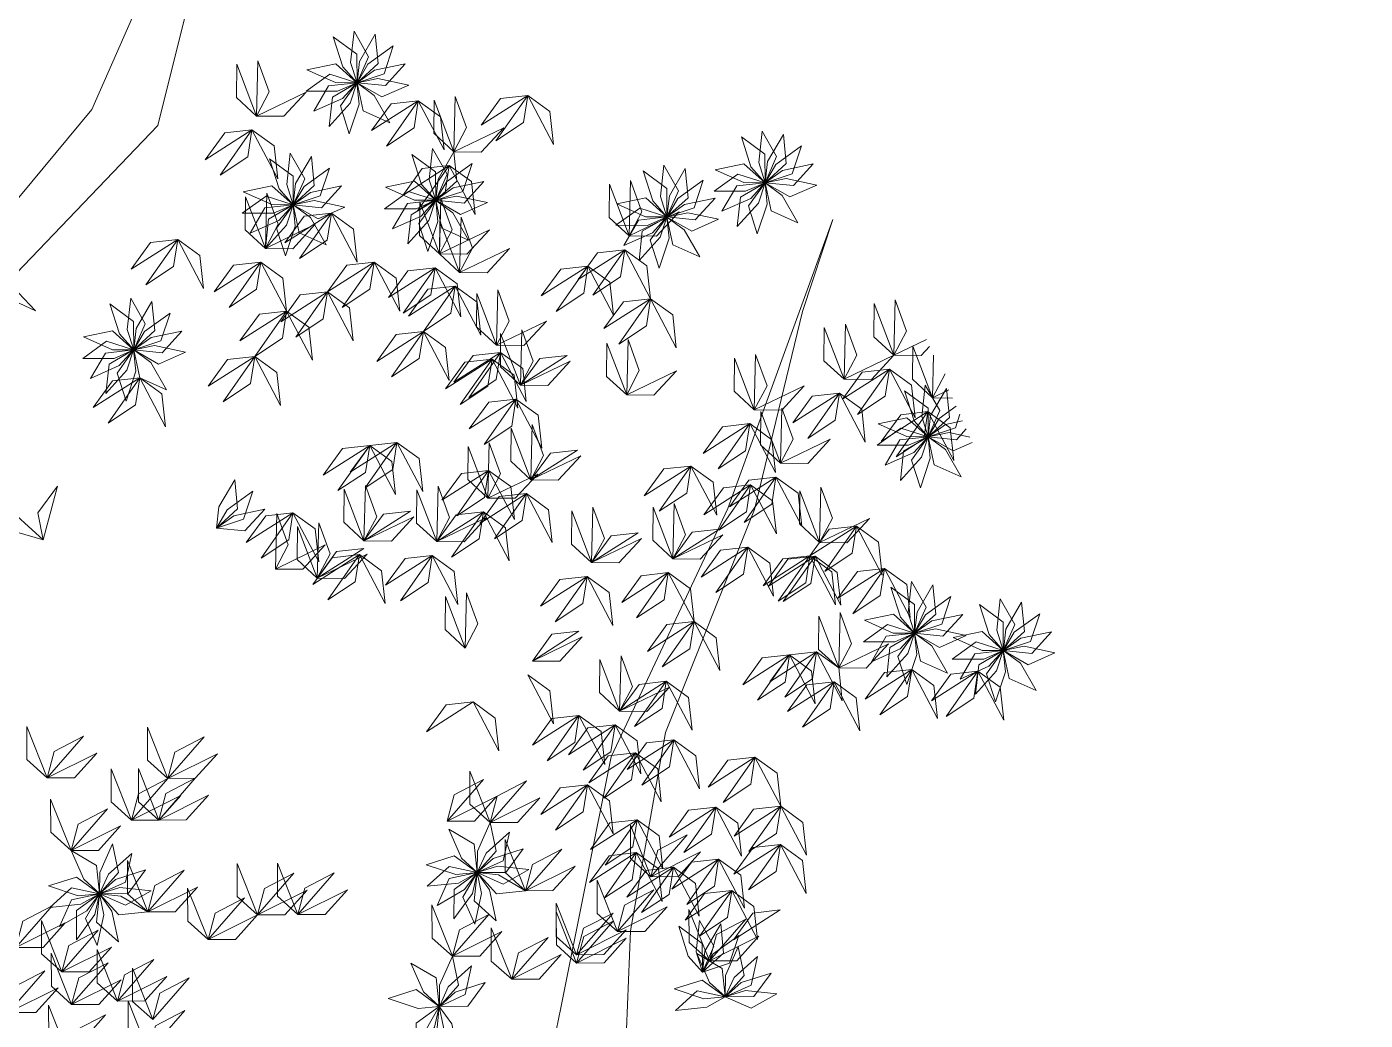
# Model space of a CAD drawing. Header units: inches. Extents: x -422522 to 22891, y -2973 to 414515.
# Drawn here: x 11390.6 to 11535.6, y 11036.3 to 11143.9 of the extents above; entities that cross this region are included whole.
import ezdxf

# ---------------------------------------------------------------- set-up
doc = ezdxf.new("R2010")
doc.units = ezdxf.units.IN
doc.header["$MEASUREMENT"] = 0
doc.layers.add('ARREDAMENTO', color=8, linetype='Continuous', lineweight=18)

msp = doc.modelspace()

# ---------------------------------------------------------------- linework, layer by layer
at = {"layer": 'ARREDAMENTO', "linetype": 'Continuous', "lineweight": 0}
for points in [[(11382.13, 11109.62), (11404.75, 11133.23), (11415.1, 11174.65), (11397.6, 11134.96), (11377.87, 11111.24)], [(11379.44, 11008.72), (11409.93, 11013.25), (11449.3, 11023.18), (11477.93, 11017.68), (11521.09, 11014.47), (11535.61, 11016.76), (11519.77, 11017.41), (11473.79, 11022.18), (11455.24, 11027.26), (11456, 11045.99), (11459.77, 11067.48), (11469.42, 11091.62), (11474.62, 11113.05), (11477.92, 11123.02), (11466.54, 11091.74), (11453.89, 11064.84), (11448.45, 11037.64), (11446.65, 11029.06), (11423.19, 11019.92), (11404.35, 11017.81), (11378.18, 11013.11)]]:
    msp.add_lwpolyline(points, dxfattribs=at)
at = {"layer": 'ARREDAMENTO', "lineweight": 0}
for points in [[(11426.02, 11143.44), (11425.65, 11140.05), (11426.35, 11137.85), (11427.59, 11140.67), (11426.02, 11143.44)], [(11423.77, 11142.82), (11424.82, 11139.57), (11426.35, 11137.85), (11426.33, 11140.94), (11423.77, 11142.82)], [(11428.32, 11143.09), (11426.61, 11140.14), (11426.35, 11137.85), (11428.64, 11139.92), (11428.32, 11143.09)], [(11430.28, 11141.83), (11427.52, 11139.84), (11426.36, 11137.85), (11429.29, 11138.81), (11430.28, 11141.83)], [(11415.45, 11134.23), (11413.27, 11136.25), (11413.31, 11139.84), (11415.45, 11134.23)], [(11415.45, 11134.23), (11416.83, 11136.86), (11415.6, 11140.23), (11415.45, 11134.23)], [(11420.92, 11139.26), (11424.03, 11137.86), (11426.34, 11137.85), (11424.04, 11139.9), (11420.92, 11139.26)], [(11431.57, 11139.89), (11428.23, 11139.19), (11426.36, 11137.84), (11429.43, 11137.53), (11431.57, 11139.89)], [(11420.82, 11136.93), (11424.23, 11136.92), (11426.34, 11137.85), (11423.4, 11138.79), (11420.82, 11136.93)], [(11421.67, 11134.76), (11424.79, 11136.14), (11426.34, 11137.84), (11423.27, 11137.51), (11421.67, 11134.76)], [(11423.33, 11133.12), (11425.61, 11135.65), (11426.34, 11137.84), (11423.68, 11136.28), (11423.33, 11133.12)], [(11425.51, 11132.3), (11426.57, 11135.54), (11426.34, 11137.84), (11424.54, 11135.33), (11425.51, 11132.3)], [(11429.9, 11133.51), (11428.21, 11136.47), (11426.35, 11137.83), (11427, 11134.82), (11429.9, 11133.51)], [(11431.95, 11137.59), (11428.61, 11138.3), (11426.36, 11137.84), (11429.03, 11136.31), (11431.95, 11137.59)], [(11415.45, 11134.23), (11418.41, 11134.21), (11420.85, 11136.84), (11415.45, 11134.23)], [(11436.84, 11130.36), (11438.22, 11132.98), (11436.99, 11136.35), (11436.84, 11130.36)], [(11444.85, 11136.47), (11441.9, 11136.14), (11439.79, 11133.24), (11444.85, 11136.47)], [(11444.85, 11136.47), (11444.39, 11133.54), (11441.4, 11131.56), (11444.85, 11136.47)], [(11444.85, 11136.47), (11447.25, 11134.73), (11447.64, 11131.16), (11444.85, 11136.47)], [(11432.99, 11135.89), (11430.04, 11135.56), (11427.93, 11132.66), (11432.99, 11135.89)], [(11432.99, 11135.89), (11432.53, 11132.96), (11429.54, 11130.98), (11432.99, 11135.89)], [(11432.99, 11135.89), (11435.39, 11134.15), (11435.78, 11130.58), (11432.99, 11135.89)], [(11436.84, 11130.36), (11434.67, 11132.37), (11434.7, 11135.96), (11436.84, 11130.36)], [(11414.96, 11132.74), (11412.01, 11132.42), (11409.9, 11129.51), (11414.96, 11132.74)], [(11414.96, 11132.74), (11414.51, 11129.81), (11411.51, 11127.83), (11414.96, 11132.74)], [(11414.96, 11132.74), (11417.36, 11131), (11417.75, 11127.44), (11414.96, 11132.74)], [(11436.84, 11130.36), (11439.81, 11130.33), (11442.25, 11132.96), (11436.84, 11130.36)], [(11468, 11131.98), (11469.04, 11128.74), (11470.57, 11127.02), (11470.56, 11130.1), (11468, 11131.98)], [(11470.24, 11132.6), (11469.88, 11129.21), (11470.58, 11127.02), (11471.82, 11129.84), (11470.24, 11132.6)], [(11472.55, 11132.25), (11470.84, 11129.31), (11470.58, 11127.01), (11472.86, 11129.09), (11472.55, 11132.25)], [(11434.54, 11130.71), (11434.17, 11127.32), (11434.87, 11125.12), (11436.12, 11127.94), (11434.54, 11130.71)], [(11436.84, 11130.36), (11435.13, 11127.41), (11434.88, 11125.12), (11437.16, 11127.19), (11436.84, 11130.36)], [(11474.51, 11131), (11471.75, 11129), (11470.58, 11127.01), (11473.51, 11127.98), (11474.51, 11131)], [(11416.86, 11129.6), (11417.9, 11126.36), (11419.43, 11124.63), (11419.42, 11127.72), (11416.86, 11129.6)], [(11419.1, 11130.22), (11418.74, 11126.83), (11419.44, 11124.63), (11420.68, 11127.45), (11419.1, 11130.22)], [(11421.41, 11129.87), (11419.69, 11126.92), (11419.44, 11124.63), (11421.72, 11126.7), (11421.41, 11129.87)], [(11436.35, 11128.87), (11433.41, 11128.54), (11431.3, 11125.64), (11436.35, 11128.87)], [(11432.29, 11130.09), (11433.34, 11126.84), (11434.87, 11125.12), (11434.86, 11128.21), (11432.29, 11130.09)], [(11436.35, 11128.87), (11435.9, 11125.94), (11432.91, 11123.96), (11436.35, 11128.87)], [(11438.81, 11129.1), (11436.04, 11127.11), (11434.88, 11125.11), (11437.81, 11126.08), (11438.81, 11129.1)], [(11436.35, 11128.87), (11438.75, 11127.13), (11439.15, 11123.56), (11436.35, 11128.87)], [(11459.61, 11128.9), (11459.24, 11125.52), (11459.94, 11123.32), (11461.18, 11126.14), (11459.61, 11128.9)], [(11465.15, 11128.42), (11468.26, 11127.03), (11470.57, 11127.01), (11468.27, 11129.07), (11465.15, 11128.42)], [(11475.79, 11129.05), (11472.46, 11128.35), (11470.58, 11127.01), (11473.65, 11126.7), (11475.79, 11129.05)], [(11423.37, 11128.61), (11420.61, 11126.62), (11419.44, 11124.63), (11422.37, 11125.59), (11423.37, 11128.61)], [(11457.36, 11128.29), (11458.4, 11125.04), (11459.94, 11123.32), (11459.92, 11126.4), (11457.36, 11128.29)], [(11461.91, 11128.55), (11460.2, 11125.61), (11459.94, 11123.31), (11462.23, 11125.39), (11461.91, 11128.55)], [(11465.04, 11126.09), (11468.45, 11126.09), (11470.57, 11127.01), (11467.63, 11127.95), (11465.04, 11126.09)], [(11476.17, 11126.75), (11472.84, 11127.47), (11470.58, 11127), (11473.26, 11125.47), (11476.17, 11126.75)], [(11414.01, 11126.04), (11417.12, 11124.64), (11419.43, 11124.63), (11417.13, 11126.68), (11414.01, 11126.04)], [(11416.41, 11119.9), (11417.79, 11122.53), (11416.56, 11125.9), (11416.41, 11119.9)], [(11424.65, 11126.67), (11421.32, 11125.97), (11419.44, 11124.62), (11422.51, 11124.31), (11424.65, 11126.67)], [(11429.34, 11124.2), (11432.75, 11124.19), (11434.86, 11125.11), (11431.92, 11126.06), (11429.34, 11124.2)], [(11429.45, 11126.53), (11432.56, 11125.13), (11434.86, 11125.12), (11432.56, 11127.17), (11429.45, 11126.53)], [(11440.09, 11127.16), (11436.75, 11126.46), (11434.88, 11125.11), (11437.95, 11124.8), (11440.09, 11127.16)], [(11455.85, 11121.25), (11453.68, 11123.26), (11453.71, 11126.85), (11455.85, 11121.25)], [(11455.85, 11121.25), (11457.23, 11123.87), (11456, 11127.24), (11455.85, 11121.25)], [(11463.87, 11127.3), (11461.11, 11125.3), (11459.95, 11123.31), (11462.87, 11124.28), (11463.87, 11127.3)], [(11465.89, 11123.92), (11469.01, 11125.3), (11470.56, 11127.01), (11467.5, 11126.67), (11465.89, 11123.92)], [(11467.55, 11122.29), (11469.84, 11124.81), (11470.57, 11127), (11467.9, 11125.45), (11467.55, 11122.29)], [(11469.73, 11121.47), (11470.8, 11124.7), (11470.57, 11127), (11468.77, 11124.5), (11469.73, 11121.47)], [(11474.13, 11122.68), (11472.43, 11125.63), (11470.58, 11127), (11471.23, 11123.98), (11474.13, 11122.68)], [(11413.9, 11123.71), (11417.31, 11123.7), (11419.42, 11124.63), (11416.49, 11125.57), (11413.9, 11123.71)], [(11416.41, 11119.9), (11414.24, 11121.92), (11414.27, 11125.5), (11416.41, 11119.9)], [(11414.75, 11121.54), (11417.87, 11122.92), (11419.42, 11124.62), (11416.36, 11124.29), (11414.75, 11121.54)], [(11416.41, 11119.9), (11418.7, 11122.43), (11419.43, 11124.62), (11416.76, 11123.07), (11416.41, 11119.9)], [(11418.59, 11119.08), (11419.65, 11122.32), (11419.43, 11124.62), (11417.63, 11122.11), (11418.59, 11119.08)], [(11422.99, 11120.29), (11421.29, 11123.25), (11419.43, 11124.61), (11420.09, 11121.6), (11422.99, 11120.29)], [(11425.03, 11124.37), (11421.7, 11125.08), (11419.44, 11124.62), (11422.12, 11123.09), (11425.03, 11124.37)], [(11430.19, 11122.03), (11433.31, 11123.41), (11434.86, 11125.11), (11431.8, 11124.78), (11430.19, 11122.03)], [(11431.85, 11120.39), (11434.14, 11122.92), (11434.86, 11125.11), (11432.2, 11123.55), (11431.85, 11120.39)], [(11434.03, 11119.57), (11435.09, 11122.81), (11434.87, 11125.1), (11433.06, 11122.6), (11434.03, 11119.57)], [(11435.3, 11119.3), (11433.12, 11121.31), (11433.15, 11124.9), (11435.3, 11119.3)], [(11438.43, 11120.78), (11436.73, 11123.74), (11434.87, 11125.1), (11435.53, 11122.09), (11438.43, 11120.78)], [(11440.47, 11124.86), (11437.14, 11125.57), (11434.88, 11125.11), (11437.56, 11123.58), (11440.47, 11124.86)], [(11435.3, 11119.3), (11436.67, 11121.92), (11435.44, 11125.3), (11435.3, 11119.3)], [(11454.51, 11124.72), (11457.62, 11123.33), (11459.93, 11123.31), (11457.63, 11125.37), (11454.51, 11124.72)], [(11465.16, 11125.35), (11461.82, 11124.65), (11459.95, 11123.31), (11463.01, 11123), (11465.16, 11125.35)], [(11423.58, 11123.73), (11420.63, 11123.4), (11418.52, 11120.5), (11423.58, 11123.73)], [(11423.58, 11123.73), (11423.12, 11120.8), (11420.13, 11118.82), (11423.58, 11123.73)], [(11423.58, 11123.73), (11425.98, 11121.99), (11426.37, 11118.42), (11423.58, 11123.73)], [(11437.47, 11117.29), (11438.85, 11119.91), (11437.62, 11123.28), (11437.47, 11117.29)], [(11454.41, 11122.4), (11457.82, 11122.39), (11459.93, 11123.31), (11456.99, 11124.25), (11454.41, 11122.4)], [(11455.26, 11120.23), (11458.37, 11121.6), (11459.93, 11123.31), (11456.86, 11122.97), (11455.26, 11120.23)], [(11455.85, 11121.25), (11458.82, 11121.22), (11461.26, 11123.85), (11455.85, 11121.25)], [(11456.92, 11118.59), (11459.2, 11121.11), (11459.93, 11123.3), (11457.26, 11121.75), (11456.92, 11118.59)], [(11459.1, 11117.77), (11460.16, 11121.01), (11459.93, 11123.3), (11458.13, 11120.8), (11459.1, 11117.77)], [(11465.54, 11123.05), (11462.2, 11123.77), (11459.94, 11123.3), (11462.62, 11121.77), (11465.54, 11123.05)], [(11463.49, 11118.98), (11461.8, 11121.93), (11459.94, 11123.3), (11460.59, 11120.29), (11463.49, 11118.98)], [(11416.41, 11119.9), (11419.38, 11119.87), (11421.81, 11122.51), (11416.41, 11119.9)], [(11437.47, 11117.29), (11435.3, 11119.3), (11435.33, 11122.89), (11437.47, 11117.29)], [(11435.3, 11119.3), (11438.26, 11119.27), (11440.7, 11121.91), (11435.3, 11119.3)], [(11406.92, 11120.87), (11403.97, 11120.54), (11401.87, 11117.64), (11406.92, 11120.87)], [(11406.92, 11120.87), (11406.47, 11117.94), (11403.47, 11115.96), (11406.92, 11120.87)], [(11406.92, 11120.87), (11409.32, 11119.13), (11409.71, 11115.56), (11406.92, 11120.87)], [(11437.47, 11117.29), (11440.44, 11117.26), (11442.87, 11119.89), (11437.47, 11117.29)], [(11455.36, 11119.76), (11452.42, 11119.43), (11450.31, 11116.53), (11455.36, 11119.76)], [(11455.36, 11119.76), (11454.91, 11116.83), (11451.92, 11114.85), (11455.36, 11119.76)], [(11455.36, 11119.76), (11457.76, 11118.02), (11458.16, 11114.45), (11455.36, 11119.76)], [(11415.92, 11118.41), (11412.97, 11118.09), (11410.87, 11115.18), (11415.92, 11118.41)], [(11415.92, 11118.41), (11415.47, 11115.48), (11412.48, 11113.5), (11415.92, 11118.41)], [(11415.92, 11118.41), (11418.32, 11116.67), (11418.72, 11113.11), (11415.92, 11118.41)], [(11428.2, 11118.42), (11425.25, 11118.1), (11423.14, 11115.19), (11428.2, 11118.42)], [(11428.2, 11118.42), (11427.74, 11115.49), (11424.75, 11113.51), (11428.2, 11118.42)], [(11428.2, 11118.42), (11430.6, 11116.68), (11430.99, 11113.11), (11428.2, 11118.42)], [(11434.81, 11117.81), (11431.86, 11117.48), (11429.75, 11114.58), (11434.81, 11117.81)], [(11434.81, 11117.81), (11434.35, 11114.88), (11431.36, 11112.9), (11434.81, 11117.81)], [(11434.81, 11117.81), (11437.21, 11116.07), (11437.6, 11112.5), (11434.81, 11117.81)], [(11451.36, 11117.98), (11448.42, 11117.65), (11446.31, 11114.75), (11451.36, 11117.98)], [(11451.36, 11117.98), (11450.91, 11115.05), (11447.92, 11113.07), (11451.36, 11117.98)], [(11451.36, 11117.98), (11453.76, 11116.24), (11454.16, 11112.67), (11451.36, 11117.98)], [(11386.07, 11115.68), (11389.03, 11115.75), (11391.51, 11113.15), (11386.07, 11115.68)], [(11436.98, 11115.8), (11434.03, 11115.47), (11431.93, 11112.57), (11436.98, 11115.8)], [(11436.98, 11115.8), (11436.53, 11112.87), (11433.54, 11110.89), (11436.98, 11115.8)], [(11436.98, 11115.8), (11439.38, 11114.06), (11439.78, 11110.49), (11436.98, 11115.8)], [(11401.82, 11114.5), (11401.45, 11111.11), (11402.15, 11108.92), (11403.39, 11111.74), (11401.82, 11114.5)], [(11423.14, 11115.19), (11420.2, 11114.86), (11418.09, 11111.96), (11423.14, 11115.19)], [(11423.14, 11115.19), (11422.69, 11112.26), (11419.7, 11110.28), (11423.14, 11115.19)], [(11423.14, 11115.19), (11425.54, 11113.45), (11425.94, 11109.88), (11423.14, 11115.19)], [(11441.47, 11109.41), (11439.3, 11111.42), (11439.33, 11115.01), (11441.47, 11109.41)], [(11441.47, 11109.41), (11442.85, 11112.03), (11441.62, 11115.4), (11441.47, 11109.41)], [(11458.16, 11114.45), (11455.21, 11114.12), (11453.1, 11111.22), (11458.16, 11114.45)], [(11458.16, 11114.45), (11457.71, 11111.52), (11454.71, 11109.54), (11458.16, 11114.45)], [(11458.16, 11114.45), (11460.56, 11112.71), (11460.95, 11109.14), (11458.16, 11114.45)], [(11484.53, 11108.32), (11485.91, 11110.95), (11484.68, 11114.32), (11484.53, 11108.32)], [(11399.57, 11113.88), (11400.61, 11110.64), (11402.15, 11108.92), (11402.13, 11112), (11399.57, 11113.88)], [(11404.12, 11114.15), (11402.41, 11111.21), (11402.15, 11108.91), (11404.44, 11110.99), (11404.12, 11114.15)], [(11406.08, 11112.9), (11403.32, 11110.9), (11402.15, 11108.91), (11405.08, 11109.88), (11406.08, 11112.9)], [(11418.72, 11113.11), (11415.77, 11112.78), (11413.66, 11109.88), (11418.72, 11113.11)], [(11418.72, 11113.11), (11418.26, 11110.18), (11415.27, 11108.2), (11418.72, 11113.11)], [(11418.72, 11113.11), (11421.12, 11111.37), (11421.51, 11107.8), (11418.72, 11113.11)], [(11484.53, 11108.32), (11482.35, 11110.34), (11482.39, 11113.92), (11484.53, 11108.32)], [(11441.47, 11109.41), (11444.44, 11109.38), (11446.87, 11112.01), (11441.47, 11109.41)], [(11479.13, 11105.72), (11480.5, 11108.34), (11479.28, 11111.71), (11479.13, 11105.72)], [(11396.72, 11110.32), (11399.83, 11108.93), (11402.14, 11108.91), (11399.84, 11110.97), (11396.72, 11110.32)], [(11407.37, 11110.95), (11404.03, 11110.25), (11402.15, 11108.91), (11405.22, 11108.6), (11407.37, 11110.95)], [(11433.54, 11110.89), (11430.59, 11110.56), (11428.48, 11107.66), (11433.54, 11110.89)], [(11433.54, 11110.89), (11433.08, 11107.96), (11430.09, 11105.98), (11433.54, 11110.89)], [(11433.54, 11110.89), (11435.94, 11109.15), (11436.33, 11105.58), (11433.54, 11110.89)], [(11444.06, 11105.07), (11441.88, 11107.09), (11441.91, 11110.67), (11444.06, 11105.07)], [(11444.06, 11105.07), (11445.43, 11107.7), (11444.21, 11111.07), (11444.06, 11105.07)], [(11455.57, 11104.03), (11456.94, 11106.66), (11455.72, 11110.03), (11455.57, 11104.03)], [(11479.13, 11105.72), (11476.95, 11107.73), (11476.98, 11111.32), (11479.13, 11105.72)], [(11488.07, 11110.03), (11484.53, 11108.32)], [(11396.62, 11107.99), (11400.02, 11107.98), (11402.14, 11108.91), (11399.2, 11109.85), (11396.62, 11107.99)], [(11397.47, 11105.82), (11400.58, 11107.2), (11402.14, 11108.91), (11399.07, 11108.57), (11397.47, 11105.82)], [(11399.12, 11104.19), (11401.41, 11106.71), (11402.14, 11108.9), (11399.47, 11107.35), (11399.12, 11104.19)], [(11401.31, 11103.37), (11402.37, 11106.6), (11402.14, 11108.9), (11400.34, 11106.4), (11401.31, 11103.37)], [(11407.75, 11108.65), (11404.41, 11109.37), (11402.15, 11108.9), (11404.83, 11107.37), (11407.75, 11108.65)], [(11405.7, 11104.58), (11404.01, 11107.53), (11402.15, 11108.9), (11402.8, 11105.88), (11405.7, 11104.58)], [(11441.9, 11108.63), (11438.95, 11108.31), (11436.84, 11105.4), (11441.9, 11108.63)], [(11441.9, 11108.63), (11441.44, 11105.7), (11438.45, 11103.72), (11441.9, 11108.63)], [(11441.9, 11108.63), (11444.3, 11106.89), (11444.69, 11103.33), (11441.9, 11108.63)], [(11455.57, 11104.03), (11453.39, 11106.04), (11453.42, 11109.63), (11455.57, 11104.03)], [(11484.53, 11108.32), (11487.49, 11108.29), (11488.4, 11109.27)], [(11488.71, 11103.71), (11486.53, 11105.72), (11486.57, 11109.31), (11488.71, 11103.71)], [(11415.27, 11108.2), (11412.32, 11107.87), (11410.22, 11104.97), (11415.27, 11108.2)], [(11415.27, 11108.2), (11414.82, 11105.27), (11411.83, 11103.29), (11415.27, 11108.2)], [(11415.27, 11108.2), (11417.67, 11106.46), (11418.07, 11102.89), (11415.27, 11108.2)], [(11440.98, 11107.92), (11438.03, 11107.59), (11435.93, 11104.69), (11440.98, 11107.92)], [(11440.98, 11107.92), (11440.53, 11104.99), (11437.54, 11103.01), (11440.98, 11107.92)], [(11440.98, 11107.92), (11443.38, 11106.18), (11443.78, 11102.61), (11440.98, 11107.92)], [(11449.11, 11108.3), (11446.16, 11107.98), (11444.06, 11105.07), (11449.11, 11108.3)], [(11444.06, 11105.07), (11447.02, 11105.04), (11449.46, 11107.68), (11444.06, 11105.07)], [(11469.4, 11102.41), (11467.23, 11104.42), (11467.26, 11108.01), (11469.4, 11102.41)], [(11469.4, 11102.41), (11470.78, 11105.03), (11469.55, 11108.4), (11469.4, 11102.41)], [(11479.13, 11105.72), (11482.09, 11105.69), (11484.53, 11108.32), (11479.13, 11105.72)], [(11488.82, 11108.33), (11488.71, 11103.71)], [(11402.8, 11105.88), (11399.86, 11105.56), (11397.75, 11102.65), (11402.8, 11105.88)], [(11402.8, 11105.88), (11402.35, 11102.95), (11399.36, 11100.97), (11402.8, 11105.88)], [(11402.8, 11105.88), (11405.2, 11104.14), (11405.6, 11100.58), (11402.8, 11105.88)], [(11455.57, 11104.03), (11458.53, 11104), (11460.97, 11106.64), (11455.57, 11104.03)], [(11484.04, 11106.83), (11481.09, 11106.51), (11478.98, 11103.6), (11484.04, 11106.83)], [(11484.04, 11106.83), (11483.59, 11103.9), (11480.59, 11101.92), (11484.04, 11106.83)], [(11484.04, 11106.83), (11486.44, 11105.09), (11486.83, 11101.53), (11484.04, 11106.83)], [(11488.71, 11103.71), (11490.09, 11106.33)], [(11469.4, 11102.41), (11472.37, 11102.38), (11474.81, 11105.01), (11469.4, 11102.41)], [(11478.64, 11104.23), (11475.69, 11103.9), (11473.58, 11101), (11478.64, 11104.23)], [(11478.64, 11104.23), (11478.18, 11101.3), (11475.19, 11099.32), (11478.64, 11104.23)], [(11478.64, 11104.23), (11481.04, 11102.49), (11481.43, 11098.92), (11478.64, 11104.23)], [(11485.67, 11104.47), (11486.72, 11101.23), (11488.25, 11099.5), (11488.24, 11102.59), (11485.67, 11104.47)], [(11487.92, 11105.09), (11487.56, 11101.7), (11488.25, 11099.5), (11489.5, 11102.33), (11487.92, 11105.09)], [(11490.22, 11104.74), (11488.51, 11101.79), (11488.26, 11099.5), (11490.54, 11101.57), (11490.22, 11104.74)], [(11490.5, 11104.57), (11488.71, 11103.71)], [(11443.57, 11103.58), (11440.62, 11103.26), (11438.51, 11100.35), (11443.57, 11103.58)], [(11443.57, 11103.58), (11443.11, 11100.65), (11440.12, 11098.67), (11443.57, 11103.58)], [(11443.57, 11103.58), (11445.97, 11101.84), (11446.36, 11098.28), (11443.57, 11103.58)], [(11491.27, 11102.82), (11489.42, 11101.49), (11488.26, 11099.5), (11491.19, 11100.46), (11491.67, 11101.93)], [(11488.71, 11103.71), (11490.89, 11103.69)], [(11472.24, 11096.62), (11470.07, 11098.63), (11470.1, 11102.22), (11472.24, 11096.62)], [(11472.24, 11096.62), (11473.62, 11099.24), (11472.39, 11102.61), (11472.24, 11096.62)], [(11482.83, 11100.91), (11485.94, 11099.51), (11488.24, 11099.5), (11485.94, 11101.55), (11482.83, 11100.91)], [(11488.22, 11102.22), (11485.27, 11101.89), (11483.16, 11098.99), (11488.22, 11102.22)], [(11488.22, 11102.22), (11487.77, 11099.29), (11484.77, 11097.31), (11488.22, 11102.22)], [(11488.22, 11102.22), (11490.62, 11100.48), (11491.01, 11096.91), (11488.22, 11102.22)], [(11491.98, 11101.23), (11490.13, 11100.84), (11488.26, 11099.49), (11491.33, 11099.18), (11492.38, 11100.34)], [(11445.19, 11094.83), (11443.01, 11096.84), (11443.05, 11100.43), (11445.19, 11094.83)], [(11445.19, 11094.83), (11446.57, 11097.45), (11445.34, 11100.82), (11445.19, 11094.83)], [(11468.91, 11100.92), (11465.97, 11100.59), (11463.86, 11097.69), (11468.91, 11100.92)], [(11468.91, 11100.92), (11468.46, 11097.99), (11465.47, 11096.01), (11468.91, 11100.92)], [(11468.91, 11100.92), (11471.31, 11099.18), (11471.71, 11095.61), (11468.91, 11100.92)], [(11482.72, 11098.58), (11486.13, 11098.57), (11488.24, 11099.5), (11485.3, 11100.44), (11482.72, 11098.58)], [(11492.77, 11099.47), (11490.52, 11099.96), (11488.26, 11099.49), (11490.94, 11097.96), (11493.03, 11098.88)], [(11427.73, 11098.56), (11424.78, 11098.24), (11422.67, 11095.33), (11427.73, 11098.56)], [(11427.73, 11098.56), (11427.28, 11095.64), (11424.28, 11093.66), (11427.73, 11098.56)], [(11430.67, 11098.89), (11427.73, 11098.56), (11425.62, 11095.66), (11430.67, 11098.89)], [(11430.67, 11098.89), (11430.22, 11095.96), (11427.23, 11093.98), (11430.67, 11098.89)], [(11427.73, 11098.56), (11430.13, 11096.82), (11430.52, 11093.26), (11427.73, 11098.56)], [(11430.67, 11098.89), (11433.07, 11097.15), (11433.47, 11093.58), (11430.67, 11098.89)], [(11440.53, 11092.86), (11438.35, 11094.87), (11438.39, 11098.46), (11440.53, 11092.86)], [(11440.53, 11092.86), (11441.91, 11095.48), (11440.68, 11098.85), (11440.53, 11092.86)], [(11472.24, 11096.62), (11475.21, 11096.59), (11477.64, 11099.22), (11472.24, 11096.62)], [(11483.57, 11096.41), (11486.69, 11097.79), (11488.24, 11099.49), (11485.18, 11099.16), (11483.57, 11096.41)], [(11485.23, 11094.77), (11487.52, 11097.3), (11488.24, 11099.49), (11485.58, 11097.94), (11485.23, 11094.77)], [(11487.41, 11093.95), (11488.47, 11097.19), (11488.25, 11099.49), (11486.44, 11096.98), (11487.41, 11093.95)], [(11491.81, 11095.16), (11490.11, 11098.12), (11488.25, 11099.49), (11488.91, 11096.47), (11491.81, 11095.16)], [(11450.24, 11098.06), (11447.3, 11097.73), (11445.19, 11094.83), (11450.24, 11098.06)], [(11445.19, 11094.83), (11448.15, 11094.8), (11450.59, 11097.43), (11445.19, 11094.83)], [(11440.6, 11095.86), (11437.66, 11095.53), (11435.55, 11092.62), (11440.6, 11095.86)], [(11440.6, 11095.86), (11440.15, 11092.93), (11437.16, 11090.95), (11440.6, 11095.86)], [(11440.53, 11092.86), (11443.49, 11092.83), (11445.93, 11095.46), (11440.53, 11092.86)], [(11440.6, 11095.86), (11443, 11094.12), (11443.4, 11090.55), (11440.6, 11095.86)], [(11462.54, 11096.33), (11459.59, 11096.01), (11457.48, 11093.1), (11462.54, 11096.33)], [(11462.54, 11096.33), (11462.08, 11093.4), (11459.09, 11091.42), (11462.54, 11096.33)], [(11462.54, 11096.33), (11464.94, 11094.59), (11465.33, 11091.02), (11462.54, 11096.33)], [(11392.32, 11088.35), (11391.75, 11091.26), (11393.89, 11094.14), (11392.32, 11088.35)], [(11413.09, 11094.85), (11411.38, 11091.9), (11411.12, 11089.61), (11413.41, 11091.68), (11413.09, 11094.85)], [(11427.1, 11088.22), (11428.48, 11090.84), (11427.25, 11094.21), (11427.1, 11088.22)], [(11434.98, 11088.14), (11436.36, 11090.76), (11435.13, 11094.13), (11434.98, 11088.14)], [(11468.99, 11094.28), (11466.05, 11093.95), (11463.94, 11091.05), (11468.99, 11094.28)], [(11468.99, 11094.28), (11468.54, 11091.35), (11465.55, 11089.37), (11468.99, 11094.28)], [(11471.75, 11095.13), (11468.8, 11094.8), (11466.7, 11091.9), (11471.75, 11095.13)], [(11471.75, 11095.13), (11471.3, 11092.2), (11468.31, 11090.22), (11471.75, 11095.13)], [(11468.99, 11094.28), (11471.39, 11092.54), (11471.79, 11088.97), (11468.99, 11094.28)], [(11471.75, 11095.13), (11474.15, 11093.39), (11474.55, 11089.82), (11471.75, 11095.13)], [(11476.48, 11088.04), (11477.86, 11090.67), (11476.63, 11094.04), (11476.48, 11088.04)], [(11415.05, 11093.59), (11412.29, 11091.6), (11411.13, 11089.61), (11414.06, 11090.57), (11415.05, 11093.59)], [(11427.1, 11088.22), (11424.93, 11090.23), (11424.96, 11093.82), (11427.1, 11088.22)], [(11434.98, 11088.14), (11432.81, 11090.15), (11432.84, 11093.74), (11434.98, 11088.14)], [(11444.7, 11093.34), (11441.75, 11093.01), (11439.65, 11090.11), (11444.7, 11093.34)], [(11444.7, 11093.34), (11444.25, 11090.41), (11441.25, 11088.43), (11444.7, 11093.34)], [(11444.7, 11093.34), (11447.1, 11091.6), (11447.49, 11088.03), (11444.7, 11093.34)], [(11476.48, 11088.04), (11474.3, 11090.06), (11474.33, 11093.65), (11476.48, 11088.04)], [(11392.32, 11088.35), (11389.47, 11089.17), (11387.89, 11092.39), (11392.32, 11088.35)], [(11416.34, 11091.65), (11413, 11090.95), (11411.13, 11089.6), (11414.2, 11089.29), (11416.34, 11091.65)], [(11419.4, 11091.26), (11416.45, 11090.93), (11414.35, 11088.03), (11419.4, 11091.26)], [(11419.4, 11091.26), (11418.95, 11088.33), (11415.96, 11086.35), (11419.4, 11091.26)], [(11417.51, 11085.17), (11418.89, 11087.8), (11417.66, 11091.17), (11417.51, 11085.17)], [(11419.4, 11091.26), (11421.8, 11089.52), (11422.2, 11085.95), (11419.4, 11091.26)], [(11432.16, 11091.45), (11429.21, 11091.12), (11427.1, 11088.22), (11432.16, 11091.45)], [(11440.04, 11091.37), (11437.09, 11091.04), (11434.98, 11088.14), (11440.04, 11091.37)], [(11440.04, 11091.37), (11439.59, 11088.44), (11436.59, 11086.46), (11440.04, 11091.37)], [(11440.04, 11091.37), (11442.44, 11089.63), (11442.83, 11086.06), (11440.04, 11091.37)], [(11451.77, 11085.86), (11449.59, 11087.88), (11449.63, 11091.46), (11451.77, 11085.86)], [(11451.77, 11085.86), (11453.15, 11088.49), (11451.92, 11091.86), (11451.77, 11085.86)], [(11460.58, 11086.27), (11458.4, 11088.28), (11458.43, 11091.87), (11460.58, 11086.27)], [(11460.58, 11086.27), (11461.95, 11088.89), (11460.72, 11092.26), (11460.58, 11086.27)], [(11422.04, 11084.18), (11419.86, 11086.19), (11419.9, 11089.78), (11422.04, 11084.18)], [(11422.04, 11084.18), (11423.42, 11086.8), (11422.19, 11090.17), (11422.04, 11084.18)], [(11427.1, 11088.22), (11430.07, 11088.19), (11432.51, 11090.82), (11427.1, 11088.22)], [(11434.98, 11088.14), (11437.95, 11088.11), (11440.39, 11090.74), (11434.98, 11088.14)], [(11480.48, 11089.82), (11477.53, 11089.5), (11475.42, 11086.59), (11480.48, 11089.82)], [(11476.48, 11088.04), (11479.44, 11088.02), (11481.88, 11090.65), (11476.48, 11088.04)], [(11480.48, 11089.82), (11480.02, 11086.89), (11477.03, 11084.91), (11480.48, 11089.82)], [(11480.48, 11089.82), (11482.88, 11088.08), (11483.27, 11084.52), (11480.48, 11089.82)], [(11456.82, 11089.09), (11453.88, 11088.77), (11451.77, 11085.86), (11456.82, 11089.09)], [(11451.77, 11085.86), (11454.73, 11085.83), (11457.17, 11088.47), (11451.77, 11085.86)], [(11465.63, 11089.5), (11462.68, 11089.17), (11460.58, 11086.27), (11465.63, 11089.5)], [(11460.58, 11086.27), (11463.54, 11086.24), (11465.98, 11088.87), (11460.58, 11086.27)], [(11417.51, 11085.17), (11420.47, 11085.15), (11422.91, 11087.78), (11417.51, 11085.17)], [(11426.61, 11086.73), (11423.67, 11086.4), (11421.56, 11083.5), (11426.61, 11086.73)], [(11426.61, 11086.73), (11423.67, 11086.4), (11421.56, 11083.5), (11426.61, 11086.73)], [(11427.09, 11087.41), (11424.14, 11087.08), (11422.04, 11084.18), (11427.09, 11087.41)], [(11422.04, 11084.18), (11425, 11084.15), (11427.44, 11086.78), (11422.04, 11084.18)], [(11426.61, 11086.73), (11426.16, 11083.8), (11423.17, 11081.82), (11426.61, 11086.73)], [(11426.61, 11086.73), (11426.16, 11083.8), (11423.17, 11081.82), (11426.61, 11086.73)], [(11426.61, 11086.73), (11429.01, 11084.99), (11429.41, 11081.42), (11426.61, 11086.73)], [(11426.61, 11086.73), (11429.01, 11084.99), (11429.41, 11081.42), (11426.61, 11086.73)], [(11468.69, 11087.53), (11465.74, 11087.21), (11463.64, 11084.3), (11468.69, 11087.53)], [(11468.69, 11087.53), (11468.24, 11084.6), (11465.24, 11082.62), (11468.69, 11087.53)], [(11468.69, 11087.53), (11471.09, 11085.79), (11471.48, 11082.22), (11468.69, 11087.53)], [(11434.49, 11086.65), (11431.55, 11086.32), (11429.44, 11083.42), (11434.49, 11086.65)], [(11434.49, 11086.65), (11434.04, 11083.72), (11431.05, 11081.74), (11434.49, 11086.65)], [(11434.49, 11086.65), (11436.89, 11084.91), (11437.29, 11081.34), (11434.49, 11086.65)], [(11475.42, 11086.59), (11472.48, 11086.27), (11470.37, 11083.36), (11475.42, 11086.59)], [(11475.99, 11086.55), (11473.04, 11086.23), (11470.93, 11083.32), (11475.99, 11086.55)], [(11475.42, 11086.59), (11474.97, 11083.66), (11471.98, 11081.68), (11475.42, 11086.59)], [(11475.99, 11086.55), (11475.53, 11083.62), (11472.54, 11081.64), (11475.99, 11086.55)], [(11475.42, 11086.59), (11477.82, 11084.85), (11478.22, 11081.28), (11475.42, 11086.59)], [(11475.99, 11086.55), (11478.39, 11084.81), (11478.78, 11081.25), (11475.99, 11086.55)], [(11451.28, 11084.37), (11448.33, 11084.05), (11446.22, 11081.14), (11451.28, 11084.37)], [(11451.28, 11084.37), (11450.83, 11081.44), (11447.83, 11079.46), (11451.28, 11084.37)], [(11451.28, 11084.37), (11453.68, 11082.63), (11454.07, 11079.07), (11451.28, 11084.37)], [(11460.08, 11084.78), (11457.14, 11084.45), (11455.03, 11081.55), (11460.08, 11084.78)], [(11460.08, 11084.78), (11459.63, 11081.85), (11456.64, 11079.87), (11460.08, 11084.78)], [(11460.08, 11084.78), (11462.48, 11083.04), (11462.88, 11079.47), (11460.08, 11084.78)], [(11483.52, 11085.23), (11480.57, 11084.9), (11478.46, 11082), (11483.52, 11085.23)], [(11483.52, 11085.23), (11483.06, 11082.3), (11480.07, 11080.32), (11483.52, 11085.23)], [(11483.52, 11085.23), (11485.92, 11083.49), (11486.31, 11079.92), (11483.52, 11085.23)], [(11438.06, 11076.6), (11439.44, 11079.23), (11438.21, 11082.6), (11438.06, 11076.6)], [(11484.2, 11083.19), (11485.24, 11079.95), (11486.77, 11078.22), (11486.76, 11081.31), (11484.2, 11083.19)], [(11486.44, 11083.81), (11486.08, 11080.42), (11486.78, 11078.22), (11488.02, 11081.05), (11486.44, 11083.81)], [(11488.75, 11083.46), (11487.04, 11080.51), (11486.78, 11078.22), (11489.06, 11080.29), (11488.75, 11083.46)], [(11438.06, 11076.6), (11435.89, 11078.62), (11435.92, 11082.21), (11438.06, 11076.6)], [(11490.71, 11082.2), (11487.95, 11080.21), (11486.78, 11078.22), (11489.71, 11079.18), (11490.71, 11082.2)], [(11493.81, 11081.32), (11494.86, 11078.07), (11496.39, 11076.35), (11496.38, 11079.43), (11493.81, 11081.32)], [(11496.06, 11081.93), (11495.69, 11078.54), (11496.39, 11076.35), (11497.63, 11079.17), (11496.06, 11081.93)], [(11498.36, 11081.58), (11496.65, 11078.64), (11496.4, 11076.34), (11498.68, 11078.42), (11498.36, 11081.58)], [(11462.88, 11079.47), (11459.93, 11079.15), (11457.83, 11076.24), (11462.88, 11079.47)], [(11462.88, 11079.47), (11462.43, 11076.54), (11459.43, 11074.56), (11462.88, 11079.47)], [(11462.88, 11079.47), (11465.28, 11077.73), (11465.67, 11074.17), (11462.88, 11079.47)], [(11478.55, 11074.45), (11476.37, 11076.46), (11476.41, 11080.05), (11478.55, 11074.45)], [(11478.55, 11074.45), (11479.93, 11077.07), (11478.7, 11080.45), (11478.55, 11074.45)], [(11481.35, 11079.63), (11484.46, 11078.24), (11486.77, 11078.22), (11484.47, 11080.28), (11481.35, 11079.63)], [(11491.99, 11080.26), (11488.66, 11079.56), (11486.78, 11078.21), (11489.85, 11077.9), (11491.99, 11080.26)], [(11500.33, 11080.33), (11497.56, 11078.33), (11496.4, 11076.34), (11499.33, 11077.31), (11500.33, 11080.33)], [(11450.4, 11078.43), (11447.45, 11078.11), (11445.35, 11075.2), (11450.4, 11078.43)], [(11481.24, 11077.3), (11484.65, 11077.29), (11486.77, 11078.22), (11483.83, 11079.16), (11481.24, 11077.3)], [(11482.09, 11075.13), (11485.21, 11076.51), (11486.77, 11078.21), (11483.7, 11077.88), (11482.09, 11075.13)], [(11483.75, 11073.49), (11486.04, 11076.02), (11486.77, 11078.21), (11484.1, 11076.66), (11483.75, 11073.49)], [(11485.93, 11072.67), (11487, 11075.91), (11486.77, 11078.21), (11484.97, 11075.7), (11485.93, 11072.67)], [(11492.37, 11077.96), (11489.04, 11078.68), (11486.78, 11078.21), (11489.46, 11076.68), (11492.37, 11077.96)], [(11490.33, 11073.88), (11488.63, 11076.84), (11486.78, 11078.21), (11487.43, 11075.19), (11490.33, 11073.88)], [(11490.97, 11077.75), (11494.08, 11076.36), (11496.38, 11076.34), (11494.08, 11078.4), (11490.97, 11077.75)], [(11501.61, 11078.38), (11498.27, 11077.68), (11496.4, 11076.34), (11499.47, 11076.03), (11501.61, 11078.38)], [(11445.35, 11075.2), (11448.31, 11075.18), (11450.75, 11077.81), (11445.35, 11075.2)], [(11478.55, 11074.45), (11481.51, 11074.42), (11483.95, 11077.05), (11478.55, 11074.45)], [(11490.86, 11075.42), (11494.27, 11075.42), (11496.38, 11076.34), (11493.44, 11077.28), (11490.86, 11075.42)], [(11501.99, 11076.08), (11498.66, 11076.8), (11496.4, 11076.33), (11499.07, 11074.8), (11501.99, 11076.08)], [(11454.81, 11069.78), (11452.63, 11071.79), (11452.67, 11075.38), (11454.81, 11069.78)], [(11454.81, 11069.78), (11456.19, 11072.4), (11454.96, 11075.78), (11454.81, 11069.78)], [(11473.2, 11075.86), (11470.26, 11075.54), (11468.15, 11072.63), (11473.2, 11075.86)], [(11473.2, 11075.86), (11472.75, 11072.93), (11469.76, 11070.95), (11473.2, 11075.86)], [(11476.15, 11076.19), (11473.2, 11075.86), (11471.09, 11072.96), (11476.15, 11076.19)], [(11476.15, 11076.19), (11475.7, 11073.26), (11472.7, 11071.28), (11476.15, 11076.19)], [(11473.2, 11075.86), (11475.6, 11074.12), (11476, 11070.56), (11473.2, 11075.86)], [(11476.15, 11076.19), (11478.55, 11074.45), (11478.94, 11070.88), (11476.15, 11076.19)], [(11491.71, 11073.25), (11494.83, 11074.63), (11496.38, 11076.34), (11493.31, 11076), (11491.71, 11073.25)], [(11493.37, 11071.62), (11495.65, 11074.14), (11496.38, 11076.33), (11493.72, 11074.78), (11493.37, 11071.62)], [(11495.55, 11070.8), (11496.61, 11074.04), (11496.38, 11076.33), (11494.58, 11073.83), (11495.55, 11070.8)], [(11499.94, 11072.01), (11498.25, 11074.96), (11496.39, 11076.33), (11497.04, 11073.32), (11499.94, 11072.01)], [(11444.86, 11073.71), (11447.26, 11071.97), (11447.65, 11068.41), (11444.86, 11073.71)], [(11486.47, 11074.29), (11483.52, 11073.97), (11481.41, 11071.06), (11486.47, 11074.29)], [(11486.47, 11074.29), (11486.01, 11071.36), (11483.02, 11069.38), (11486.47, 11074.29)], [(11486.47, 11074.29), (11488.87, 11072.55), (11489.26, 11068.99), (11486.47, 11074.29)], [(11493.64, 11074.11), (11490.7, 11073.78), (11488.59, 11070.88), (11493.64, 11074.11)], [(11493.64, 11074.11), (11493.19, 11071.18), (11490.2, 11069.2), (11493.64, 11074.11)], [(11493.64, 11074.11), (11496.04, 11072.37), (11496.44, 11068.8), (11493.64, 11074.11)], [(11459.86, 11073.01), (11456.92, 11072.68), (11454.81, 11069.78), (11459.86, 11073.01)], [(11459.86, 11073.01), (11456.92, 11072.68), (11454.81, 11069.78), (11459.86, 11073.01)], [(11454.81, 11069.78), (11457.77, 11069.75), (11460.21, 11072.38), (11454.81, 11069.78)], [(11459.86, 11073.01), (11459.41, 11070.08), (11456.42, 11068.1), (11459.86, 11073.01)], [(11459.86, 11073.01), (11462.26, 11071.27), (11462.66, 11067.7), (11459.86, 11073.01)], [(11478.06, 11072.96), (11475.11, 11072.63), (11473, 11069.73), (11478.06, 11072.96)], [(11478.06, 11072.96), (11477.61, 11070.03), (11474.61, 11068.05), (11478.06, 11072.96)], [(11478.06, 11072.96), (11480.46, 11071.22), (11480.85, 11067.65), (11478.06, 11072.96)], [(11438.93, 11070.77), (11435.99, 11070.45), (11433.88, 11067.54), (11438.93, 11070.77)], [(11438.93, 11070.77), (11441.33, 11069.03), (11441.73, 11065.47), (11438.93, 11070.77)], [(11450.4, 11069.31), (11447.45, 11068.99), (11445.35, 11066.08), (11450.4, 11069.31)], [(11450.4, 11069.31), (11449.95, 11066.38), (11446.96, 11064.4), (11450.4, 11069.31)], [(11450.4, 11069.31), (11452.8, 11067.57), (11453.2, 11064.01), (11450.4, 11069.31)], [(11392.78, 11062.55), (11390.57, 11064.54), (11390.56, 11068.13), (11392.78, 11062.55)], [(11405.85, 11062.48), (11403.65, 11064.46), (11403.63, 11068.05), (11405.85, 11062.48)], [(11454.32, 11068.29), (11451.37, 11067.96), (11449.26, 11065.06), (11454.32, 11068.29)], [(11454.32, 11068.29), (11453.87, 11065.36), (11450.87, 11063.38), (11454.32, 11068.29)], [(11454.32, 11068.29), (11456.72, 11066.55), (11457.11, 11062.98), (11454.32, 11068.29)], [(11392.78, 11062.55), (11393.53, 11065.42), (11396.72, 11067.07), (11392.78, 11062.55)], [(11405.85, 11062.48), (11406.61, 11065.35), (11409.79, 11067), (11405.85, 11062.48)], [(11460.67, 11066.67), (11457.72, 11066.34), (11455.61, 11063.44), (11460.67, 11066.67)], [(11460.67, 11066.67), (11460.22, 11063.74), (11457.22, 11061.76), (11460.67, 11066.67)], [(11460.67, 11066.67), (11463.07, 11064.93), (11463.46, 11061.36), (11460.67, 11066.67)], [(11392.78, 11062.55), (11395.74, 11062.57), (11398.14, 11065.24), (11392.78, 11062.55)], [(11405.85, 11062.48), (11408.82, 11062.5), (11411.22, 11065.16), (11405.85, 11062.48)], [(11456.53, 11065.25), (11453.58, 11064.93), (11451.48, 11062.02), (11456.53, 11065.25)], [(11456.53, 11065.25), (11456.08, 11062.32), (11453.08, 11060.34), (11456.53, 11065.25)], [(11456.53, 11065.25), (11458.93, 11063.51), (11459.32, 11059.95), (11456.53, 11065.25)], [(11401.91, 11057.96), (11399.7, 11059.94), (11399.69, 11063.53), (11401.91, 11057.96)], [(11404.87, 11057.98), (11402.67, 11059.96), (11402.65, 11063.55), (11404.87, 11057.98)], [(11469.47, 11064.78), (11466.52, 11064.45), (11464.41, 11061.55), (11469.47, 11064.78)], [(11469.47, 11064.78), (11469.02, 11061.85), (11466.02, 11059.87), (11469.47, 11064.78)], [(11469.47, 11064.78), (11471.87, 11063.04), (11472.26, 11059.47), (11469.47, 11064.78)], [(11401.91, 11057.96), (11402.67, 11060.83), (11405.85, 11062.48), (11401.91, 11057.96)], [(11404.87, 11057.98), (11405.63, 11060.84), (11408.82, 11062.5), (11404.87, 11057.98)], [(11436.12, 11057.85), (11436.87, 11060.71), (11440.06, 11062.37), (11436.12, 11057.85)], [(11440.79, 11057.72), (11438.58, 11059.7), (11438.56, 11063.29), (11440.79, 11057.72)], [(11440.79, 11057.72), (11441.54, 11060.58), (11444.73, 11062.24), (11440.79, 11057.72)], [(11401.91, 11057.96), (11404.87, 11057.98), (11407.27, 11060.64), (11401.91, 11057.96)], [(11404.87, 11057.98), (11407.84, 11057.99), (11410.24, 11060.66), (11404.87, 11057.98)], [(11451.31, 11061.8), (11448.36, 11061.47), (11446.26, 11058.57), (11451.31, 11061.8)], [(11451.31, 11061.8), (11450.86, 11058.87), (11447.87, 11056.89), (11451.31, 11061.8)], [(11451.31, 11061.8), (11453.71, 11060.06), (11454.11, 11056.49), (11451.31, 11061.8)], [(11395.36, 11054.68), (11393.16, 11056.66), (11393.14, 11060.25), (11395.36, 11054.68)], [(11395.36, 11054.68), (11396.12, 11057.54), (11399.3, 11059.2), (11395.36, 11054.68)], [(11436.12, 11057.85), (11439.08, 11057.86), (11441.48, 11060.53), (11436.12, 11057.85)], [(11440.79, 11057.72), (11443.75, 11057.73), (11446.15, 11060.4), (11440.79, 11057.72)], [(11465.22, 11059.38), (11462.27, 11059.05), (11460.17, 11056.14), (11465.22, 11059.38)], [(11465.22, 11059.38), (11464.77, 11056.45), (11461.78, 11054.47), (11465.22, 11059.38)], [(11465.22, 11059.38), (11467.62, 11057.64), (11468.02, 11054.07), (11465.22, 11059.38)], [(11472.26, 11059.47), (11469.32, 11059.15), (11467.21, 11056.24), (11472.26, 11059.47)], [(11472.26, 11059.47), (11471.81, 11056.54), (11468.82, 11054.56), (11472.26, 11059.47)], [(11472.26, 11059.47), (11474.66, 11057.73), (11475.06, 11054.17), (11472.26, 11059.47)], [(11440.79, 11057.72), (11439.39, 11054.61), (11439.37, 11052.3), (11441.43, 11054.6), (11440.79, 11057.72)], [(11456.7, 11058.02), (11453.75, 11057.69), (11451.65, 11054.78), (11456.7, 11058.02)], [(11456.7, 11058.02), (11456.25, 11055.09), (11453.25, 11053.11), (11456.7, 11058.02)], [(11456.7, 11058.02), (11459.1, 11056.28), (11459.49, 11052.71), (11456.7, 11058.02)], [(11395.36, 11054.68), (11398.33, 11054.69), (11400.73, 11057.36), (11395.36, 11054.68)], [(11436.29, 11056.98), (11437.66, 11053.86), (11439.37, 11052.3), (11439.03, 11055.37), (11436.29, 11056.98)], [(11442.87, 11056.67), (11440.33, 11054.4), (11439.38, 11052.3), (11442.19, 11053.56), (11442.87, 11056.67)], [(11458.2, 11051.84), (11456, 11053.82), (11455.98, 11057.41), (11458.2, 11051.84)], [(11458.2, 11051.84), (11458.96, 11054.71), (11462.14, 11056.36), (11458.2, 11051.84)], [(11399.86, 11055.42), (11398.46, 11052.31), (11398.45, 11050), (11400.5, 11052.3), (11399.86, 11055.42)], [(11444.35, 11054.87), (11441.1, 11053.83), (11439.38, 11052.29), (11442.46, 11052.3), (11444.35, 11054.87)], [(11444.61, 11050.32), (11442.41, 11052.3), (11442.39, 11055.89), (11444.61, 11050.32)], [(11444.61, 11050.32), (11445.37, 11053.18), (11448.55, 11054.84), (11444.61, 11050.32)], [(11472.23, 11055.34), (11469.28, 11055.01), (11467.18, 11052.1), (11472.23, 11055.34)], [(11472.23, 11055.34), (11469.28, 11055.01), (11467.18, 11052.1), (11472.23, 11055.34)], [(11472.23, 11055.34), (11471.78, 11052.41), (11468.79, 11050.43), (11472.23, 11055.34)], [(11472.23, 11055.34), (11471.78, 11052.41), (11468.79, 11050.43), (11472.23, 11055.34)], [(11472.23, 11055.34), (11474.63, 11053.6), (11475.03, 11050.03), (11472.23, 11055.34)], [(11472.23, 11055.34), (11474.63, 11053.6), (11475.03, 11050.03), (11472.23, 11055.34)], [(11395.36, 11054.68), (11396.74, 11051.56), (11398.44, 11050.01), (11398.11, 11053.07), (11395.36, 11054.68)], [(11401.94, 11054.37), (11399.4, 11052.1), (11398.45, 11050), (11401.26, 11051.26), (11401.94, 11054.37)], [(11403.69, 11048.02), (11401.48, 11050), (11401.47, 11053.59), (11403.69, 11048.02)], [(11433.83, 11053.14), (11437.06, 11052.07), (11439.36, 11052.3), (11436.86, 11054.1), (11433.83, 11053.14)], [(11456.61, 11054.45), (11453.66, 11054.12), (11451.55, 11051.22), (11456.61, 11054.45)], [(11456.61, 11054.45), (11456.15, 11051.52), (11453.16, 11049.54), (11456.61, 11054.45)], [(11456.61, 11054.45), (11459.01, 11052.71), (11459.4, 11049.14), (11456.61, 11054.45)], [(11458.2, 11051.84), (11461.17, 11051.85), (11463.57, 11054.52), (11458.2, 11051.84)], [(11465.53, 11053.74), (11462.58, 11053.42), (11460.48, 11050.51), (11465.53, 11053.74)], [(11465.53, 11053.74), (11465.08, 11050.81), (11462.09, 11048.83), (11465.53, 11053.74)], [(11465.53, 11053.74), (11467.93, 11052), (11468.33, 11048.44), (11465.53, 11053.74)], [(11403.42, 11052.57), (11400.18, 11051.53), (11398.45, 11050), (11401.54, 11050.01), (11403.42, 11052.57)], [(11403.69, 11048.02), (11404.45, 11050.89), (11407.63, 11052.54), (11403.69, 11048.02)], [(11415.57, 11047.72), (11413.37, 11049.7), (11413.35, 11053.29), (11415.57, 11047.72)], [(11415.57, 11047.72), (11416.33, 11050.58), (11419.51, 11052.24), (11415.57, 11047.72)], [(11419.94, 11047.74), (11417.73, 11049.72), (11417.72, 11053.31), (11419.94, 11047.74)], [(11419.94, 11047.74), (11420.69, 11050.6), (11423.88, 11052.26), (11419.94, 11047.74)], [(11433.96, 11050.81), (11437.35, 11051.16), (11439.36, 11052.3), (11436.34, 11052.93), (11433.96, 11050.81)], [(11435.03, 11048.74), (11437.99, 11050.44), (11439.36, 11052.29), (11436.34, 11051.64), (11435.03, 11048.74)], [(11436.85, 11047.28), (11438.87, 11050.04), (11439.36, 11052.29), (11436.87, 11050.47), (11436.85, 11047.28)], [(11439.11, 11046.69), (11439.83, 11050.03), (11439.36, 11052.29), (11437.83, 11049.61), (11439.11, 11046.69)], [(11441.41, 11047.07), (11440.71, 11050.41), (11439.37, 11052.28), (11439.05, 11049.22), (11441.41, 11047.07)], [(11444.61, 11050.32), (11441.67, 11052.03), (11439.37, 11052.29), (11441.45, 11050), (11444.61, 11050.32)], [(11444.96, 11052.62), (11441.57, 11052.99), (11439.38, 11052.29), (11442.2, 11051.05), (11444.96, 11052.62)], [(11444.61, 11050.32), (11447.58, 11050.33), (11449.98, 11053), (11444.61, 11050.32)], [(11460.63, 11052.86), (11457.68, 11052.53), (11455.57, 11049.63), (11460.63, 11052.86)], [(11460.63, 11052.86), (11460.18, 11049.93), (11457.18, 11047.95), (11460.63, 11052.86)], [(11460.63, 11052.86), (11463.03, 11051.12), (11463.42, 11047.55), (11460.63, 11052.86)], [(11392.9, 11050.84), (11396.14, 11049.78), (11398.44, 11050), (11395.93, 11051.81), (11392.9, 11050.84)], [(11393.04, 11048.51), (11396.43, 11048.86), (11398.43, 11050), (11395.41, 11050.63), (11393.04, 11048.51)], [(11404.04, 11050.32), (11400.65, 11050.69), (11398.45, 11049.99), (11401.27, 11048.75), (11404.04, 11050.32)], [(11403.69, 11048.02), (11406.65, 11048.03), (11409.05, 11050.7), (11403.69, 11048.02)], [(11410.21, 11045.04), (11408, 11047.02), (11407.99, 11050.61), (11410.21, 11045.04)], [(11454.59, 11045.89), (11452.38, 11047.87), (11452.37, 11051.46), (11454.59, 11045.89)], [(11394.11, 11046.44), (11397.07, 11048.14), (11398.43, 11049.99), (11395.42, 11049.34), (11394.11, 11046.44)], [(11395.93, 11044.99), (11397.94, 11047.74), (11398.44, 11049.99), (11395.95, 11048.17), (11395.93, 11044.99)], [(11398.18, 11044.4), (11398.9, 11047.73), (11398.44, 11049.99), (11396.91, 11047.31), (11398.18, 11044.4)], [(11400.48, 11044.78), (11399.78, 11048.11), (11398.44, 11049.99), (11398.13, 11046.92), (11400.48, 11044.78)], [(11403.69, 11048.02), (11400.74, 11049.73), (11398.45, 11049.99), (11400.52, 11047.71), (11403.69, 11048.02)], [(11410.21, 11045.04), (11410.96, 11047.9), (11414.15, 11049.56), (11410.21, 11045.04)], [(11415.57, 11047.72), (11418.54, 11047.73), (11420.94, 11050.4), (11415.57, 11047.72)], [(11419.94, 11047.74), (11422.9, 11047.75), (11425.3, 11050.42), (11419.94, 11047.74)], [(11454.59, 11045.89), (11455.34, 11048.76), (11458.53, 11050.41), (11454.59, 11045.89)], [(11466.95, 11050.35), (11464, 11050.03), (11461.9, 11047.12), (11466.95, 11050.35)], [(11466.95, 11050.35), (11466.5, 11047.42), (11463.51, 11045.44), (11466.95, 11050.35)], [(11466.95, 11050.35), (11469.35, 11048.61), (11469.75, 11045.05), (11466.95, 11050.35)], [(11389.37, 11044.17), (11390.12, 11047.04), (11393.31, 11048.69), (11389.37, 11044.17)], [(11410.21, 11045.04), (11413.17, 11045.05), (11415.57, 11047.72), (11410.21, 11045.04)], [(11436.68, 11043.22), (11434.48, 11045.2), (11434.46, 11048.79), (11436.68, 11043.22)], [(11436.68, 11043.22), (11437.44, 11046.09), (11440.62, 11047.74), (11436.68, 11043.22)], [(11450.14, 11043.39), (11447.94, 11045.38), (11447.92, 11048.97), (11450.14, 11043.39)], [(11450.15, 11042.49), (11447.95, 11044.48), (11447.93, 11048.06), (11450.15, 11042.49)], [(11450.14, 11043.39), (11450.9, 11046.26), (11454.09, 11047.91), (11450.14, 11043.39)], [(11454.59, 11045.89), (11457.55, 11045.9), (11459.95, 11048.57), (11454.59, 11045.89)], [(11464.54, 11042.72), (11462.34, 11044.7), (11462.32, 11048.29), (11464.54, 11042.72)], [(11472.2, 11048.24), (11469.25, 11047.91), (11467.15, 11045.01), (11472.2, 11048.24)], [(11389.37, 11044.17), (11392.33, 11044.19), (11394.73, 11046.86), (11389.37, 11044.17)], [(11394.36, 11041.52), (11392.16, 11043.5), (11392.14, 11047.09), (11394.36, 11041.52)], [(11443.11, 11040.73), (11440.9, 11042.71), (11440.88, 11046.3), (11443.11, 11040.73)], [(11450.15, 11042.49), (11450.91, 11045.36), (11454.09, 11047.01), (11450.15, 11042.49)], [(11461.21, 11046.47), (11462.25, 11043.23), (11463.79, 11041.5), (11463.77, 11044.59), (11461.21, 11046.47)], [(11463.46, 11047.09), (11463.09, 11043.7), (11463.79, 11041.5), (11465.03, 11044.33), (11463.46, 11047.09)], [(11465.76, 11046.74), (11464.05, 11043.79), (11463.79, 11041.5), (11466.08, 11043.57), (11465.76, 11046.74)], [(11464.54, 11042.72), (11465.3, 11045.58), (11468.49, 11047.24), (11464.54, 11042.72)], [(11394.36, 11041.52), (11395.12, 11044.39), (11398.31, 11046.04), (11394.36, 11041.52)], [(11436.68, 11043.22), (11439.65, 11043.23), (11442.05, 11045.9), (11436.68, 11043.22)], [(11443.11, 11040.73), (11443.86, 11043.59), (11447.05, 11045.25), (11443.11, 11040.73)], [(11450.14, 11043.39), (11453.11, 11043.41), (11455.51, 11046.07), (11450.14, 11043.39)], [(11450.15, 11042.49), (11453.12, 11042.51), (11455.52, 11045.17), (11450.15, 11042.49)], [(11467.72, 11045.48), (11464.96, 11043.49), (11463.79, 11041.5), (11466.72, 11042.46), (11467.72, 11045.48)], [(11464.54, 11042.72), (11467.51, 11042.73), (11469.91, 11045.4), (11464.54, 11042.72)], [(11395.42, 11038), (11393.22, 11039.98), (11393.2, 11043.57), (11395.42, 11038)], [(11394.36, 11041.52), (11397.33, 11041.53), (11399.73, 11044.2), (11394.36, 11041.52)], [(11400.39, 11038.37), (11398.18, 11040.35), (11398.17, 11043.94), (11400.39, 11038.37)], [(11436.68, 11043.22), (11435.29, 11040.11), (11435.27, 11037.8), (11437.33, 11040.1), (11436.68, 11043.22)], [(11443.11, 11040.73), (11446.07, 11040.74), (11448.47, 11043.41), (11443.11, 11040.73)], [(11463.17, 11043.52), (11464.55, 11040.4), (11466.25, 11038.85), (11465.92, 11041.91), (11463.17, 11043.52)], [(11467.67, 11044.26), (11466.27, 11041.15), (11466.26, 11038.84), (11468.31, 11041.14), (11467.67, 11044.26)], [(11469.75, 11043.21), (11467.21, 11040.94), (11466.26, 11038.84), (11469.07, 11040.11), (11469.75, 11043.21)], [(11395.42, 11038), (11396.18, 11040.87), (11399.36, 11042.52), (11395.42, 11038)], [(11400.39, 11038.37), (11401.15, 11041.23), (11404.33, 11042.89), (11400.39, 11038.37)], [(11404.22, 11036.36), (11402.02, 11038.34), (11402, 11041.93), (11404.22, 11036.36)], [(11432.18, 11042.48), (11433.56, 11039.36), (11435.26, 11037.81), (11434.93, 11040.87), (11432.18, 11042.48)], [(11438.76, 11042.17), (11436.22, 11039.9), (11435.27, 11037.8), (11438.08, 11039.07), (11438.76, 11042.17)], [(11388.59, 11037.12), (11389.35, 11039.99), (11392.53, 11041.64), (11388.59, 11037.12)], [(11388.59, 11037.12), (11389.35, 11039.99), (11392.53, 11041.64), (11388.59, 11037.12)], [(11395.42, 11038), (11398.38, 11038.01), (11400.78, 11040.68), (11395.42, 11038)], [(11400.39, 11038.37), (11403.35, 11038.38), (11405.75, 11041.05), (11400.39, 11038.37)], [(11404.22, 11036.36), (11404.98, 11039.22), (11408.16, 11040.88), (11404.22, 11036.36)], [(11440.24, 11040.37), (11437, 11039.33), (11435.27, 11037.8), (11438.36, 11037.81), (11440.24, 11040.37)], [(11460.71, 11039.68), (11463.95, 11038.62), (11466.24, 11038.84), (11463.74, 11040.65), (11460.71, 11039.68)], [(11471.23, 11041.41), (11467.99, 11040.37), (11466.26, 11038.84), (11469.35, 11038.85), (11471.23, 11041.41)], [(11388.59, 11037.12), (11391.55, 11037.13), (11393.95, 11039.8), (11388.59, 11037.12)], [(11388.59, 11037.12), (11391.55, 11037.13), (11393.95, 11039.8), (11388.59, 11037.12)], [(11429.72, 11038.64), (11432.96, 11037.58), (11435.26, 11037.8), (11432.75, 11039.61), (11429.72, 11038.64)], [(11460.85, 11037.36), (11464.24, 11037.7), (11466.24, 11038.84), (11463.22, 11039.47), (11460.85, 11037.36)], [(11471.85, 11039.16), (11468.46, 11039.53), (11466.26, 11038.83), (11469.08, 11037.59), (11471.85, 11039.16)], [(11395.13, 11032.37), (11392.93, 11034.35), (11392.91, 11037.94), (11395.13, 11032.37)], [(11403.75, 11032.82), (11401.55, 11034.8), (11401.53, 11038.39), (11403.75, 11032.82)], [(11432.75, 11032.79), (11434.76, 11035.54), (11435.26, 11037.79), (11432.77, 11035.97), (11432.75, 11032.79)], [(11435, 11032.2), (11435.72, 11035.53), (11435.26, 11037.79), (11433.73, 11035.11), (11435, 11032.2)], [(11437.3, 11032.58), (11436.61, 11035.91), (11435.26, 11037.79), (11434.95, 11034.72), (11437.3, 11032.58)], [(11395.13, 11032.37), (11395.89, 11035.23), (11399.08, 11036.89), (11395.13, 11032.37)], [(11403.75, 11032.82), (11404.51, 11035.69), (11407.69, 11037.34), (11403.75, 11032.82)]]:
    msp.add_lwpolyline(points, dxfattribs=at)

doc.saveas('drawing.dxf')
